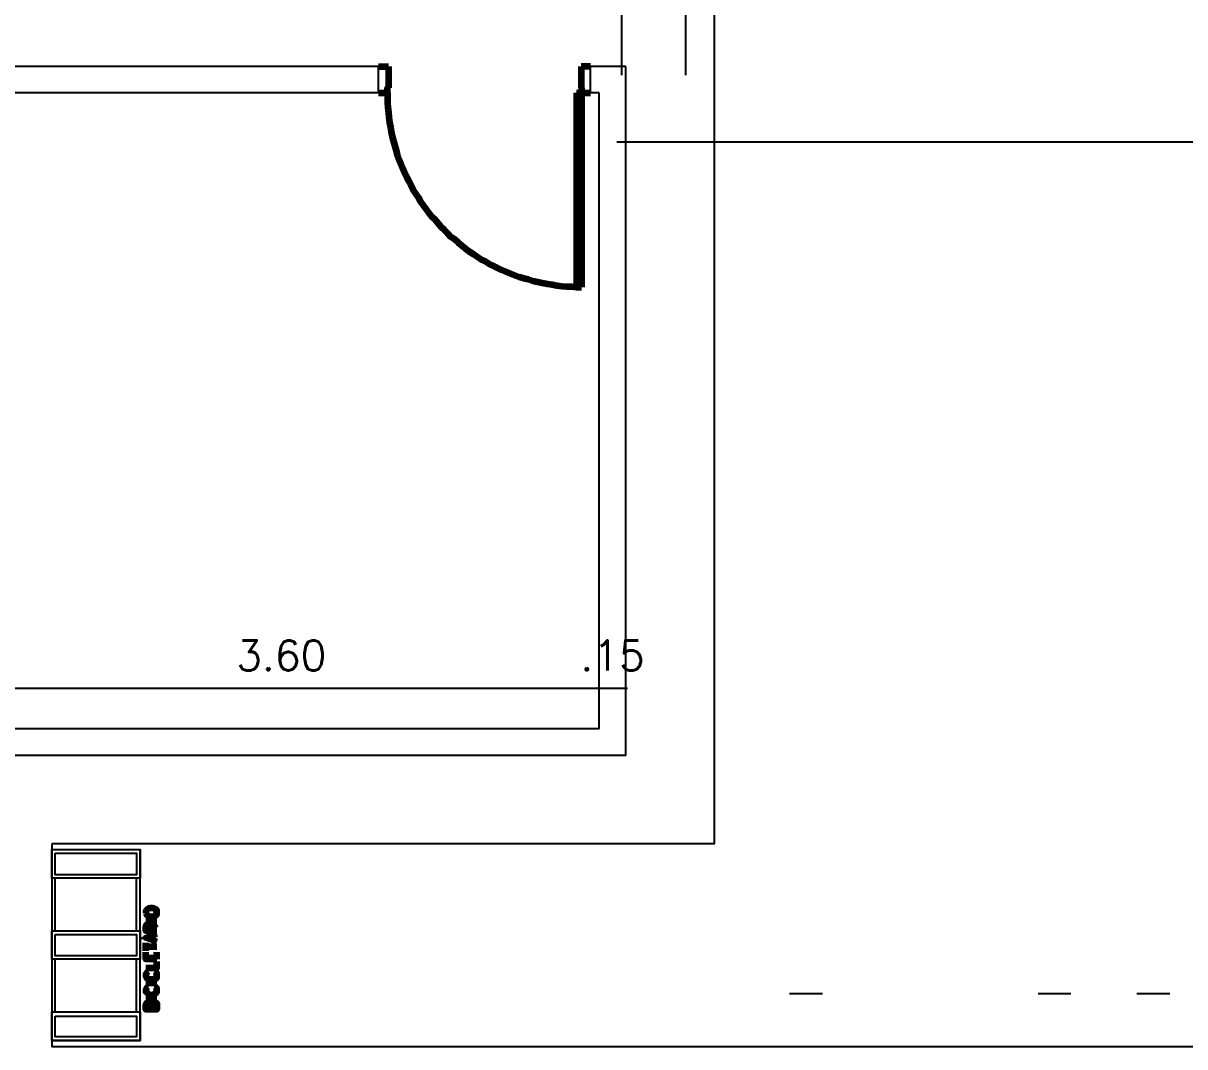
# Model space of a CAD drawing. Header units: millimetres. Extents: x 2273 to 2522, y 1034 to 1187.
# Drawn here: x 2491.11 to 2497.69, y 1115.08 to 1120.88 of the extents above; entities that cross this region are included whole.
import ezdxf

# ---------------------------------------------------------------- set-up
doc = ezdxf.new("R2010")
doc.units = ezdxf.units.MM
doc.layers.add('COTA', color=8, linetype='Continuous')
doc.layers.add('LAYER8', color=8, linetype='Continuous')
doc.layers.add('LAYOUT', color=7, linetype='Continuous', lineweight=100)
doc.layers.add('PAREDES', color=4, linetype='Continuous', lineweight=100)
doc.layers.add('PORTAS', color=3, linetype='Continuous', plot=False)
doc.styles.add('Romans', font='romans.shx')
doc.dimstyles.new('COTA50', dxfattribs={"dimtxt": 0.17, "dimasz": 0.01, "dimexe": 0.05, "dimexo": 0.95, "dimgap": 0.1, "dimtad": 1, "dimzin": 4, "dimdsep": 46, "dimtxsty": 'Romans', "dimblk": 'ARCHTICK', "dimcen": -0.3, "dimdle": 0.05, "dimse1": 1, "dimse2": 1, "dimclrd": 2, "dimclre": 3, "dimclrt": 3, "dimadec": 0, "dimazin": 0, "dimtfac": 1, "dimtix": 1, "dimtmove": 2, "dimatfit": 1, "dimldrblk": 'USERTICK', "dimfxl": 0.05, "dimtolj": 1, "dimtzin": 4, "dimlwd": -1, "dimarcsym": 0})

# ---------------------------------------------------------------- blocks, each defined once
blk = doc.blocks.new('PO')
at = {"layer": 'PAREDES', "color": 0, "linetype": 'Continuous'}
for points in [[(79.4387, 160.3422), (79.4417, 160.3363), (79.4475, 160.3304), (79.4534, 160.3275), (79.4623, 160.3245), (79.477, 160.3245), (79.4858, 160.3275), (79.4917, 160.3304), (79.5005, 160.3363), (79.5005, 160.3422), (79.5005, 160.3539), (79.5005, 160.3598), (79.4917, 160.3657), (79.4858, 160.3686), (79.477, 160.3716), (79.4623, 160.3716), (79.4534, 160.3686), (79.4475, 160.3657), (79.4417, 160.3598), (79.4387, 160.3539), (79.4387, 160.3422)], [(79.4387, 160.3039), (79.5005, 160.3039)], [(79.5005, 160.2422), (79.4387, 160.2422), (79.4387, 160.2686), (79.4417, 160.2775), (79.4446, 160.2804), (79.4505, 160.2833), (79.4564, 160.2833), (79.4623, 160.2804), (79.4652, 160.2775), (79.4681, 160.2686), (79.4681, 160.2422)], [(79.4681, 160.2627), (79.5005, 160.2833)], [(79.4328, 160.2039), (79.427, 160.2127)], [(79.5005, 160.1804), (79.4387, 160.2039), (79.5005, 160.2275)], [(79.4799, 160.1892), (79.4799, 160.2186)], [(79.4387, 160.1304), (79.4387, 160.1745)], [(79.4387, 160.1539), (79.5005, 160.1539)], [(79.5005, 160.0833), (79.4387, 160.0833), (79.4387, 160.1216)], [(79.4387, 160.0333), (79.5005, 160.0333), (79.5005, 160.0686)], [(79.4681, 160.0833), (79.4681, 160.1069)], [(79.5005, 160.0833), (79.5005, 160.1216)], [(79.4534, 160.0127), (79.4475, 160.0098), (79.4417, 160.0039), (79.4387, 159.998), (79.4387, 159.9863), (79.4417, 159.9775), (79.4475, 159.9716), (79.4534, 159.9716), (79.4623, 159.9686), (79.477, 159.9686), (79.4858, 159.9716), (79.4917, 159.9716), (79.5005, 159.9775), (79.5005, 159.9863), (79.5005, 159.998), (79.5005, 160.0039), (79.4917, 160.0098), (79.4858, 160.0127)], [(79.4387, 159.948), (79.5005, 159.948)], [(79.4534, 159.9245), (79.4475, 159.9245), (79.4417, 159.9186), (79.4387, 159.9098), (79.4387, 159.898), (79.4417, 159.8951), (79.4475, 159.8892), (79.4534, 159.8833), (79.4623, 159.8804), (79.477, 159.8804), (79.4858, 159.8833), (79.4917, 159.8892), (79.5005, 159.8951), (79.5005, 159.898), (79.5005, 159.9098), (79.5005, 159.9186), (79.4917, 159.9245), (79.4858, 159.9245)], [(79.4387, 159.8598), (79.5005, 159.8598)], [(79.4681, 159.8245), (79.4711, 159.8333), (79.477, 159.8363), (79.4799, 159.8392), (79.4917, 159.8392), (79.4946, 159.8363), (79.5005, 159.8333), (79.5005, 159.8245), (79.5005, 159.798), (79.4387, 159.798), (79.4387, 159.8245), (79.4417, 159.8333), (79.4446, 159.8363), (79.4505, 159.8392), (79.4564, 159.8392), (79.4623, 159.8363), (79.4652, 159.8333), (79.4681, 159.8245), (79.4681, 159.798)]]:
    blk.add_lwpolyline(points, dxfattribs=at)
blk = doc.blocks.new('YTR')
at = {"layer": 'PAREDES', "color": 0, "linetype": 'Continuous'}
for points in [[(80.8123, 165.1392), (80.8123, 165.0186)], [(81.9034, 165.1392), (81.9034, 165.0186)], [(80.8064, 164.9892), (80.8064, 164.9627), (80.8064, 164.9333), (80.8093, 164.9069), (80.8123, 164.8775), (80.8152, 164.851), (80.8181, 164.8216), (80.824, 164.7951), (80.827, 164.7686), (80.8328, 164.7422), (80.8417, 164.7157), (80.8475, 164.6892), (80.8564, 164.6627), (80.8623, 164.6363), (80.8711, 164.6127), (80.8828, 164.5863), (80.8917, 164.5627), (80.9034, 164.5363), (80.9152, 164.5127), (80.927, 164.4892), (80.9387, 164.4657), (80.9505, 164.4422), (80.9652, 164.4186), (80.9799, 164.398), (80.9946, 164.3745), (81.0093, 164.3539), (81.024, 164.3333), (81.0417, 164.3098), (81.0564, 164.2892), (81.074, 164.2716), (81.0917, 164.251), (81.1093, 164.2304), (81.127, 164.2127), (81.1475, 164.1951), (81.1652, 164.1745), (81.1858, 164.1598), (81.2064, 164.1422), (81.227, 164.1245), (81.2475, 164.1098), (81.2681, 164.0922), (81.2917, 164.0775), (81.3123, 164.0627), (81.3358, 164.048), (81.3593, 164.0363), (81.3828, 164.0216), (81.4064, 164.0098), (81.4299, 163.998), (81.4534, 163.9863), (81.477, 163.9775), (81.5034, 163.9657), (81.527, 163.9569), (81.5534, 163.948), (81.5799, 163.9392), (81.6034, 163.9333), (81.6299, 163.9245), (81.6564, 163.9186), (81.6828, 163.9127), (81.7123, 163.9069), (81.7387, 163.9039), (81.7652, 163.898), (81.7946, 163.8951), (81.8211, 163.8922), (81.8505, 163.8922), (81.877, 163.8892), (81.9064, 163.8892)], [(81.877, 164.9892), (81.877, 163.8892)], [(81.877, 164.9892), (81.9064, 164.9892), (81.9064, 163.8892)]]:
    blk.add_lwpolyline(points, dxfattribs=at)
blk = doc.blocks.new('PYRE')
at = {"layer": 'PAREDES', "color": 0, "linetype": 'Continuous'}
for points in [[(80.7564, 165.1392), (80.8123, 165.1392)], [(81.9564, 165.1392), (81.9034, 165.1392)], [(80.7564, 164.9892), (80.8064, 164.9892), (80.8064, 165.0186), (80.8123, 165.0186)], [(81.9034, 165.0186), (81.9064, 165.0186), (81.9064, 164.9892), (81.9564, 164.9892)]]:
    blk.add_lwpolyline(points, dxfattribs=at)
at = {"layer": 'LAYOUT', "linetype": 'ByBlock'}
blk.add_blockref('YTR', (0, 0), dxfattribs=at)
at = {"layer": 'PORTAS', "linetype": 'ByBlock'}
blk.add_blockref('YTR', (0, 0), dxfattribs=at)
blk = doc.blocks.new('_ArchTick')
at = {"color": 0, "linetype": 'ByBlock', "const_width": 0.15}
blk.add_lwpolyline([(-0.5, -0.5), (0.5, 0.5)], dxfattribs=at)
blk = doc.blocks.new('*D85')
at = {"color": 2, "transparency": 16777216}
blk.add_line((2494.5039, 1120.585), (2494.5039, 1121.873), dxfattribs=at)
at = {"layer": 'Defpoints', "color": 0, "transparency": 16777216}
for p in [(2494.5039, 1121.823), (2494.5219, 1121.823), (2494.527, 1120.635)]:
    blk.add_point(p, dxfattribs=at)
at = {"color": 2, "transparency": 16777216, "xscale": 0.01, "yscale": 0.01, "zscale": 0.01}
for p, rotation in [((2494.5039, 1121.823), 90), ((2494.5039, 1120.635), 270)]:
    blk.add_blockref('_ArchTick', p, dxfattribs=dict(at, rotation=rotation))
at = {"color": 3, "transparency": 16777216, "insert": (2494.3189, 1121.229), "char_height": 0.17, "attachment_point": 5, "rotation": 90, "style": 'Romans'}
blk.add_mtext('\\A1;1.19', dxfattribs=at)
blk = doc.blocks.new('USERTICK')
at = {"layer": 'COTA', "color": 0}
for p, q in [((-1, 0), (1, 0)), ((0, 1), (0, -1))]:
    blk.add_line(p, q, dxfattribs=at)
blk.add_circle((0, 0), 0.25, dxfattribs=at)
blk = doc.blocks.new('*D103')
at = {"color": 2, "transparency": 16777216}
blk.add_line((2494.8665, 1120.585), (2494.8665, 1123.8788), dxfattribs=at)
at = {"layer": 'Defpoints', "color": 0, "transparency": 16777216}
for p in [(2494.5014, 1123.8288), (2494.8665, 1123.8288), (2494.527, 1120.635)]:
    blk.add_point(p, dxfattribs=at)
at = {"color": 2, "transparency": 16777216, "xscale": 0.01, "yscale": 0.01, "zscale": 0.01}
for p, rotation in [((2494.8665, 1123.8288), 90), ((2494.8665, 1120.635), 270)]:
    blk.add_blockref('_ArchTick', p, dxfattribs=dict(at, rotation=rotation))
at = {"color": 3, "transparency": 16777216, "insert": (2494.6815, 1122.2319), "char_height": 0.17, "attachment_point": 5, "rotation": 90, "style": 'Romans'}
blk.add_mtext('\\A1;3.19', dxfattribs=at)
blk = doc.blocks.new('*D108')
at = {"color": 2, "transparency": 16777216}
blk.add_line((2494.477, 1120.2085), (2503.5829, 1120.2085), dxfattribs=at)
at = {"layer": 'Defpoints', "color": 0, "transparency": 16777216}
for p in [(2494.527, 1120.635), (2503.5329, 1120.635), (2503.5329, 1120.2085)]:
    blk.add_point(p, dxfattribs=at)
at = {"color": 2, "transparency": 16777216, "xscale": 0.01, "yscale": 0.01, "zscale": 0.01, "rotation": 180}
blk.add_blockref('_ArchTick', (2494.527, 1120.2085), dxfattribs=at)
at = {"color": 2, "transparency": 16777216, "xscale": 0.01, "yscale": 0.01, "zscale": 0.01}
blk.add_blockref('_ArchTick', (2503.5329, 1120.2085), dxfattribs=at)
at = {"color": 3, "transparency": 16777216, "insert": (2499.0299, 1120.3935), "char_height": 0.17, "attachment_point": 5, "style": 'Romans'}
blk.add_mtext('\\A1;9.01', dxfattribs=at)
blk = doc.blocks.new('*D210')
at = {"color": 2, "transparency": 16777216}
blk.add_line((2490.724, 1117.1135), (2494.427, 1117.1135), dxfattribs=at)
at = {"layer": 'Defpoints', "color": 0, "transparency": 16777216}
for p in [(2494.377, 1117.1135), (2490.774, 1116.882), (2494.377, 1116.882)]:
    blk.add_point(p, dxfattribs=at)
at = {"color": 2, "transparency": 16777216, "xscale": 0.01, "yscale": 0.01, "zscale": 0.01, "rotation": 180}
blk.add_blockref('_ArchTick', (2490.774, 1117.1135), dxfattribs=at)
at = {"color": 2, "transparency": 16777216, "xscale": 0.01, "yscale": 0.01, "zscale": 0.01}
blk.add_blockref('_ArchTick', (2494.377, 1117.1135), dxfattribs=at)
at = {"color": 3, "transparency": 16777216, "insert": (2492.5755, 1117.2985), "char_height": 0.17, "attachment_point": 5, "style": 'Romans'}
blk.add_mtext('\\A1;3.60', dxfattribs=at)
blk = doc.blocks.new('*D211')
at = {"color": 2, "transparency": 16777216}
for p, q in [((2494.377, 1117.1135), (2494.367, 1117.1135)), ((2494.377, 1117.1135), (2494.527, 1117.1135)), ((2494.527, 1117.1135), (2494.537, 1117.1135))]:
    blk.add_line(p, q, dxfattribs=at)
at = {"layer": 'Defpoints', "color": 0, "transparency": 16777216}
for p in [(2494.527, 1117.1135), (2494.527, 1117.1135), (2494.377, 1116.882)]:
    blk.add_point(p, dxfattribs=at)
at = {"color": 2, "transparency": 16777216, "xscale": 0.01, "yscale": 0.01, "zscale": 0.01}
blk.add_blockref('_ArchTick', (2494.377, 1117.1135), dxfattribs=at)
at = {"color": 2, "transparency": 16777216, "xscale": 0.01, "yscale": 0.01, "zscale": 0.01, "rotation": 180}
blk.add_blockref('_ArchTick', (2494.527, 1117.1135), dxfattribs=at)
at = {"color": 3, "transparency": 16777216, "insert": (2494.452, 1117.2985), "char_height": 0.17, "attachment_point": 5, "style": 'Romans'}
blk.add_mtext('\\A1;.15', dxfattribs=at)

msp = doc.modelspace()

# ---------------------------------------------------------------- linework, layer by layer
at = {"layer": 'LAYER8', "color": 0, "linetype": 'Continuous'}
for points in [[(2491.574, 1121.435), (2495.027, 1121.435), (2495.027, 1116.232), (2491.277, 1116.232)], [(2491.277, 1116.232), (2491.277, 1115.082)], [(2491.277, 1116.1997), (2491.277, 1115.1173), (2491.777, 1115.1173), (2491.777, 1116.1997)], [(2491.277, 1116.1997), (2491.777, 1116.1997), (2491.777, 1116.0379), (2491.277, 1116.0379), (2491.277, 1116.1997)], [(2491.2946, 1116.1791), (2491.7564, 1116.1791), (2491.7564, 1116.0556), (2491.2946, 1116.0556), (2491.2946, 1116.1791)], [(2491.2946, 1115.7379), (2491.2946, 1116.0379)], [(2491.7564, 1115.7379), (2491.7564, 1116.0379)], [(2491.277, 1115.7379), (2491.777, 1115.7379), (2491.777, 1115.5791), (2491.277, 1115.5791), (2491.277, 1115.7379)], [(2491.2946, 1115.7173), (2491.7564, 1115.7173), (2491.7564, 1115.5967), (2491.2946, 1115.5967), (2491.2946, 1115.7173)], [(2491.2946, 1115.2791), (2491.2946, 1115.5791)], [(2491.7564, 1115.2791), (2491.7564, 1115.5791)], [(2495.6417, 1115.382), (2495.4535, 1115.382)], [(2497.0476, 1115.382), (2496.8623, 1115.382)], [(2497.6093, 1115.382), (2497.4211, 1115.382)], [(2491.277, 1115.2791), (2491.777, 1115.2791), (2491.777, 1115.1173), (2491.277, 1115.1173), (2491.277, 1115.2791)], [(2491.2946, 1115.2556), (2491.7564, 1115.2556), (2491.7564, 1115.1379), (2491.2946, 1115.1379), (2491.2946, 1115.2556)], [(2498.3299, 1115.082), (2491.277, 1115.082)]]:
    msp.add_lwpolyline(points, dxfattribs=at)
at = {"layer": 'LAYER8', "linetype": 'Continuous'}
for points in [[(2493.127, 1120.635), (2490.774, 1120.635)], [(2493.127, 1120.485), (2493.127, 1120.635)], [(2494.527, 1120.635), (2494.327, 1120.635)], [(2494.377, 1120.485), (2494.327, 1120.485), (2494.327, 1120.635)], [(2494.527, 1116.732), (2494.527, 1120.635)], [(2493.127, 1120.485), (2490.774, 1120.485)], [(2494.377, 1116.882), (2494.377, 1120.485)], [(2494.377, 1116.882), (2490.774, 1116.882)], [(2494.527, 1116.732), (2490.774, 1116.732)]]:
    msp.add_lwpolyline(points, dxfattribs=at)

# ---------------------------------------------------------------- block references
at = {"layer": 'LAYER8', "color": 252, "linetype": 'ByBlock'}
msp.add_blockref('PYRE', (2412.3706, 955.4958), dxfattribs=at)
at = {"layer": 'LAYER8', "linetype": 'ByBlock'}
msp.add_blockref('PO', (2412.3706, 955.4958), dxfattribs=at)
msp.add_blockref('PO', (2412.3706, 955.4958), dxfattribs=at)
msp.add_blockref('PO', (2412.3706, 955.4958), dxfattribs=at)

# ---------------------------------------------------------------- dimensions: what is measured, and where the dimension line sits
for base, p2, picture, middle in [((2494.8665, 1123.8288), (2494.5014, 1123.8288), '*D103', (2494.6815, 1122.2319)), ((2494.5039, 1121.823), (2494.5219, 1121.823), '*D85', (2494.3189, 1121.229))]:
    dim = msp.add_linear_dim(base=base, p1=(2494.527, 1120.635), p2=p2, angle=90, dimstyle='COTA50')
    dim.commit()
    dim.dimension.update_dxf_attribs({"geometry": picture, "text_midpoint": middle})
for base, p1, p2, picture, middle in [((2503.5329, 1120.2085), (2494.527, 1120.635), (2503.5329, 1120.635), '*D108', (2499.0299, 1120.3935)), ((2494.377, 1117.1135), (2490.774, 1116.882), (2494.377, 1116.882), '*D210', (2492.5755, 1117.2985)), ((2494.527, 1117.1135), (2494.377, 1116.882), (2494.527, 1117.1135), '*D211', (2494.452, 1117.2985))]:
    dim = msp.add_linear_dim(base=base, p1=p1, p2=p2, dimstyle='COTA50')
    dim.commit()
    dim.dimension.update_dxf_attribs({"geometry": picture, "text_midpoint": middle})

doc.saveas('drawing.dxf')
